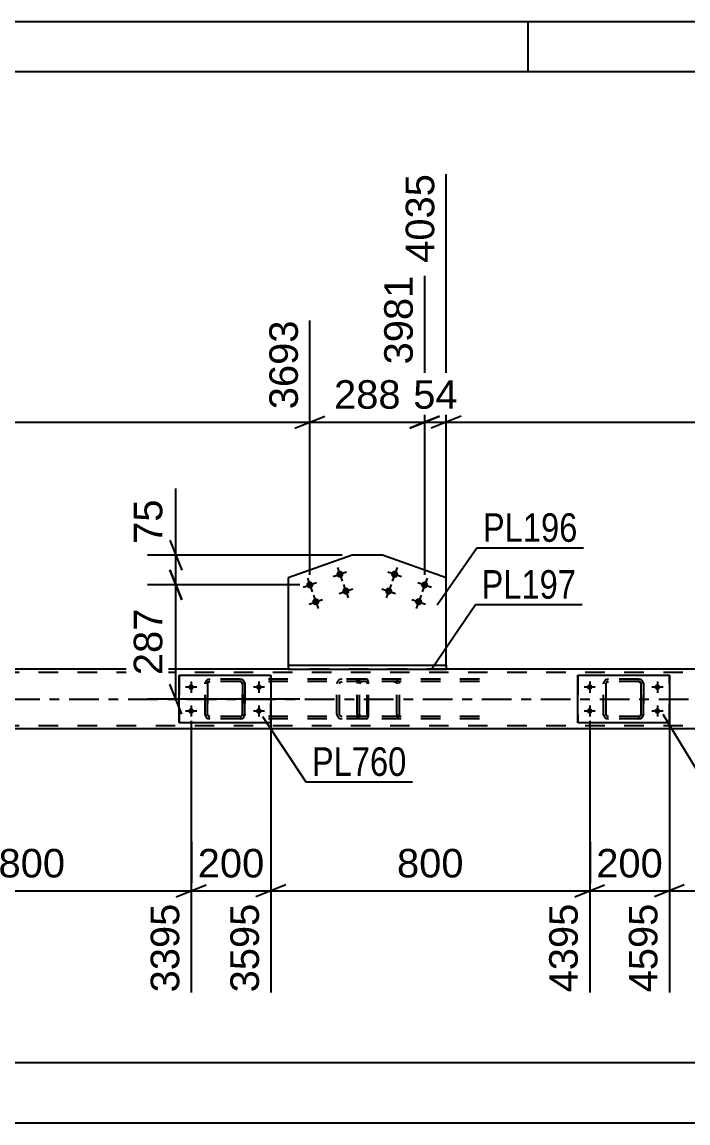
# Model space of a CAD drawing. Header units: millimetres. Extents: x -55 to 786, y -403 to 191.
# Drawn here: x 105.1 to 171.9, y 80.6 to 191.1 of the extents above; entities that cross this region are included whole.
import ezdxf

# ---------------------------------------------------------------- set-up
doc = ezdxf.new("R2010")
doc.units = ezdxf.units.MM
doc.linetypes.add('DXK_LINE_DOT2', pattern=[3.9198, 1.9599, -1.9599])
doc.linetypes.add('DXK_LINE_DOT3', pattern=[5.9187, 2.979, -0.9799, 0.9799, -0.9799])
doc.styles.add('Arial', font='ARIAL.TTF', dxfattribs={"height": 0.2})
doc.styles.add('Arial Narrow', font='ARIALN.TTF', dxfattribs={"height": 0.2})

# ---------------------------------------------------------------- blocks, each defined once
blk = doc.blocks.new('Unknown-203774531-1113')
at = {"color": 5, "linetype": 'Continuous'}
for p, q in [((785.92, 191.12), (-55.08, 191.12)), ((155.92, 186.12), (155.92, 191.12)), ((780.92, 186.12), (-50.08, 186.12))]:
    blk.add_line(p, q, dxfattribs=at)
blk = doc.blocks.new('Part-203774531-5352 - 5240')
at = {"color": 7, "linetype": 'DXK_LINE_DOT2'}
for p, q in [((163.77, 125.11), (163.95, 125.14)), ((163.96, 125.14), (163.77, 125.11)), ((163.77, 125.11), (163.77, 125.11)), ((167, 125.14), (163.95, 125.14)), ((166.99, 125.14), (167.18, 125.11)), ((167.18, 125.11), (167, 125.14)), ((163.47, 124.66), (163.51, 124.85)), ((163.47, 124.66), (163.48, 124.66)), ((163.47, 121.62), (163.47, 124.66)), ((163.51, 124.85), (163.48, 124.66)), ((163.48, 121.62), (163.48, 124.66)), ((163.73, 124.75), (163.71, 124.66)), ((163.72, 124.66), (163.71, 124.66)), ((163.71, 124.66), (163.71, 121.62)), ((163.72, 124.66), (163.73, 124.75)), ((163.72, 121.62), (163.72, 124.66)), ((163.73, 124.75), (163.79, 124.83)), ((163.78, 124.83), (163.73, 124.75)), ((163.86, 124.88), (163.78, 124.83)), ((163.79, 124.83), (163.86, 124.88)), ((163.86, 124.88), (163.96, 124.9)), ((163.95, 124.9), (163.86, 124.88)), ((167, 124.9), (163.95, 124.9)), ((167.08, 124.88), (166.99, 124.9)), ((167, 124.9), (167.09, 124.88)), ((167.08, 124.88), (167.09, 124.88)), ((167.16, 124.83), (167.08, 124.88)), ((167.09, 124.88), (167.17, 124.83)), ((167.21, 124.75), (167.16, 124.83)), ((167.17, 124.83), (167.22, 124.75)), ((167.23, 124.66), (167.21, 124.75)), ((167.22, 124.75), (167.24, 124.66)), ((167.24, 124.66), (167.23, 124.66)), ((167.23, 124.66), (167.23, 121.62)), ((167.24, 121.62), (167.24, 124.66)), ((167.43, 124.85), (167.47, 124.66)), ((167.48, 124.66), (167.44, 124.85)), ((167.48, 124.66), (167.47, 124.66)), ((167.47, 124.66), (167.47, 121.62)), ((167.48, 121.62), (167.48, 124.66)), ((163.48, 121.62), (163.47, 121.62)), ((163.51, 121.44), (163.47, 121.62)), ((163.48, 121.62), (163.51, 121.44)), ((163.71, 121.62), (163.72, 121.62)), ((163.71, 121.62), (163.73, 121.53)), ((163.73, 121.53), (163.72, 121.62)), ((167.21, 121.53), (167.23, 121.62)), ((167.24, 121.62), (167.22, 121.53)), ((167.23, 121.62), (167.24, 121.62)), ((167.47, 121.62), (167.43, 121.44)), ((167.44, 121.44), (167.48, 121.62)), ((167.47, 121.62), (167.48, 121.62)), ((163.79, 121.45), (163.73, 121.53)), ((163.73, 121.53), (163.78, 121.45)), ((163.77, 121.18), (163.77, 121.18)), ((163.95, 121.14), (163.77, 121.18)), ((163.77, 121.18), (163.96, 121.14)), ((163.78, 121.45), (163.86, 121.4)), ((163.86, 121.4), (163.79, 121.45)), ((163.96, 121.38), (163.86, 121.4)), ((163.86, 121.4), (163.95, 121.38)), ((167, 121.38), (163.95, 121.38)), ((167, 121.14), (163.95, 121.14)), ((166.99, 121.38), (167.08, 121.4)), ((167.18, 121.18), (166.99, 121.14)), ((167.09, 121.4), (167, 121.38)), ((167, 121.14), (167.18, 121.18)), ((167.08, 121.4), (167.16, 121.45)), ((167.08, 121.4), (167.09, 121.4)), ((167.17, 121.45), (167.09, 121.4)), ((167.16, 121.45), (167.21, 121.53)), ((167.22, 121.53), (167.17, 121.45))]:
    blk.add_line(p, q, dxfattribs=at)
at = {"color": 7, "linetype": 'DXK_LINE_DOT3'}
blk.add_line((165.48, 123.14), (165.47, 123.14), dxfattribs=at)
at = {"color": 7, "linetype": 'DXK_LINE_DOT2'}
for centre, start, end in [((163.95, 124.66), 112.5, 157.5), ((163.96, 124.66), 112.5, 157.5), ((166.99, 124.66), 22.5, 67.5), ((167, 124.66), 22.5, 67.5), ((163.95, 121.62), 202.5, 247.5), ((163.96, 121.62), 202.5, 247.5), ((166.99, 121.62), 292.5, 337.5), ((167, 121.62), 292.5, 337.5)]:
    blk.add_arc(centre, 0.48, start, end, dxfattribs=at)
blk = doc.blocks.new('Bolt-203774531-5334 - 5240')
at = {"linetype": 'Continuous'}
for points in [[(161.8, 124.34), (161.8, 124.4), (161.82, 124.46), (161.85, 124.51), (161.89, 124.55), (161.94, 124.59), (161.99, 124.61), (162.05, 124.62), (162.11, 124.62), (162.16, 124.61), (162.22, 124.59), (162.26, 124.55), (162.3, 124.51), (162.33, 124.46), (162.35, 124.4), (162.36, 124.34), (162.35, 124.28), (162.33, 124.23), (162.3, 124.18), (162.26, 124.13), (162.22, 124.1), (162.16, 124.08), (162.11, 124.06), (162.05, 124.06), (161.99, 124.08), (161.94, 124.1), (161.89, 124.13), (161.85, 124.18), (161.82, 124.23), (161.8, 124.28)], [(168.6, 124.34), (168.6, 124.4), (168.62, 124.46), (168.65, 124.51), (168.69, 124.55), (168.74, 124.59), (168.79, 124.61), (168.85, 124.62), (168.91, 124.62), (168.96, 124.61), (169.02, 124.59), (169.06, 124.55), (169.1, 124.51), (169.13, 124.46), (169.15, 124.4), (169.16, 124.34), (169.15, 124.28), (169.13, 124.23), (169.1, 124.18), (169.06, 124.13), (169.02, 124.1), (168.96, 124.08), (168.91, 124.06), (168.85, 124.06), (168.79, 124.08), (168.74, 124.1), (168.69, 124.13), (168.65, 124.18), (168.62, 124.23), (168.6, 124.28)], [(161.8, 121.94), (161.8, 122), (161.82, 122.06), (161.85, 122.11), (161.89, 122.15), (161.94, 122.19), (161.99, 122.21), (162.05, 122.22), (162.11, 122.22), (162.16, 122.21), (162.22, 122.19), (162.26, 122.15), (162.3, 122.11), (162.33, 122.06), (162.35, 122), (162.36, 121.94), (162.35, 121.88), (162.33, 121.83), (162.3, 121.78), (162.26, 121.73), (162.22, 121.7), (162.16, 121.68), (162.11, 121.66), (162.05, 121.66), (161.99, 121.68), (161.94, 121.7), (161.89, 121.73), (161.85, 121.78), (161.82, 121.83), (161.8, 121.88)], [(168.6, 121.94), (168.6, 122), (168.62, 122.06), (168.65, 122.11), (168.69, 122.15), (168.74, 122.19), (168.79, 122.21), (168.85, 122.22), (168.91, 122.22), (168.96, 122.21), (169.02, 122.19), (169.06, 122.15), (169.1, 122.11), (169.13, 122.06), (169.15, 122), (169.16, 121.94), (169.15, 121.88), (169.13, 121.83), (169.1, 121.78), (169.06, 121.73), (169.02, 121.7), (168.96, 121.68), (168.91, 121.66), (168.85, 121.66), (168.79, 121.68), (168.74, 121.7), (168.69, 121.73), (168.65, 121.78), (168.62, 121.83), (168.6, 121.88)]]:
    blk.add_hatch(color=1, dxfattribs=at).paths.add_polyline_path(points)
at = {"color": 1, "linetype": 'Continuous'}
for p, q in [((162.64, 124.34), (161.52, 124.34)), ((162.08, 124.9), (162.08, 123.78)), ((169.44, 124.34), (168.32, 124.34)), ((168.88, 124.9), (168.88, 123.78)), ((162.64, 121.94), (161.52, 121.94)), ((162.08, 122.5), (162.08, 121.38)), ((169.44, 121.94), (168.32, 121.94)), ((168.88, 122.5), (168.88, 121.38))]:
    blk.add_line(p, q, dxfattribs=at)
blk = doc.blocks.new('Part-203774531-5351 - 5240')
at = {"color": 2, "linetype": 'Continuous'}
for p, q in [((160.88, 120.74), (160.88, 125.54)), ((160.88, 125.54), (160.88, 125.54)), ((160.88, 125.54), (170.08, 125.54)), ((170.08, 125.54), (170.08, 120.74)), ((160.88, 120.74), (160.88, 120.74)), ((170.08, 120.74), (160.88, 120.74))]:
    blk.add_line(p, q, dxfattribs=at)
at = {"color": 7, "linetype": 'DXK_LINE_DOT2'}
for p, q in [((160.88, 125.54), (160.88, 120.74)), ((160.88, 125.54), (160.88, 125.54)), ((170.08, 120.74), (170.08, 125.54)), ((160.88, 120.74), (160.88, 120.74))]:
    blk.add_line(p, q, dxfattribs=at)
blk = doc.blocks.new('Part-203774531-5364 - 5240')
at = {"color": 2, "linetype": 'Continuous'}
for p, q in [((131.83, 126.14), (62.39, 126.14)), ((216.96, 126.14), (147.68, 126.14)), ((684.85, 120.14), (32.88, 120.14))]:
    blk.add_line(p, q, dxfattribs=at)
at = {"color": 7, "linetype": 'DXK_LINE_DOT2'}
for p, q in [((147.68, 126.14), (131.83, 126.14)), ((688.85, 125.82), (32.88, 125.82)), ((688.85, 120.46), (32.88, 120.46))]:
    blk.add_line(p, q, dxfattribs=at)
at = {"color": 7, "linetype": 'DXK_LINE_DOT3'}
blk.add_line((32.88, 123.14), (688.85, 123.14), dxfattribs=at)
blk = doc.blocks.new('Bolt-203774531-5405 - 5240')
at = {"linetype": 'Continuous'}
for points in [[(142.84, 135.55, -1), (142.16, 135.79, -1)], [(145.85, 134.48, -1), (145.18, 134.72, -1)], [(142.24, 133.86, -1), (141.56, 134.1, -1)], [(145.25, 132.79, -1), (144.57, 133.03, -1)]]:
    blk.add_hatch(color=1, dxfattribs=at).paths.add_polyline_path(points)
at = {"color": 1, "linetype": 'Continuous'}
for p, q in [((142.74, 136.35), (142.26, 134.99)), ((141.82, 135.91), (143.18, 135.43)), ((145.76, 135.28), (145.27, 133.92)), ((141.22, 134.22), (142.58, 133.74)), ((142.14, 134.65), (141.66, 133.3)), ((144.84, 134.84), (146.19, 134.36)), ((144.23, 133.15), (145.59, 132.67)), ((145.15, 133.58), (144.67, 132.23))]:
    blk.add_line(p, q, dxfattribs=at)
blk = doc.blocks.new('Bolt-203774531-5406 - 5240')
at = {"linetype": 'Continuous'}
for points in [[(121.8, 124.34), (121.8, 124.4), (121.82, 124.46), (121.85, 124.51), (121.89, 124.55), (121.94, 124.59), (121.99, 124.61), (122.05, 124.62), (122.11, 124.62), (122.16, 124.61), (122.22, 124.59), (122.26, 124.55), (122.3, 124.51), (122.33, 124.46), (122.35, 124.4), (122.36, 124.34), (122.35, 124.28), (122.33, 124.23), (122.3, 124.18), (122.26, 124.13), (122.22, 124.1), (122.16, 124.08), (122.11, 124.06), (122.05, 124.06), (121.99, 124.08), (121.94, 124.1), (121.89, 124.13), (121.85, 124.18), (121.82, 124.23), (121.8, 124.28)], [(128.6, 124.34), (128.6, 124.4), (128.62, 124.46), (128.65, 124.51), (128.69, 124.55), (128.74, 124.59), (128.79, 124.61), (128.85, 124.62), (128.91, 124.62), (128.96, 124.61), (129.02, 124.59), (129.06, 124.55), (129.1, 124.51), (129.13, 124.46), (129.15, 124.4), (129.16, 124.34), (129.15, 124.28), (129.13, 124.23), (129.1, 124.18), (129.06, 124.13), (129.02, 124.1), (128.96, 124.08), (128.91, 124.06), (128.85, 124.06), (128.79, 124.08), (128.74, 124.1), (128.69, 124.13), (128.65, 124.18), (128.62, 124.23), (128.6, 124.28)], [(121.8, 121.94), (121.8, 122), (121.82, 122.06), (121.85, 122.11), (121.89, 122.15), (121.94, 122.19), (121.99, 122.21), (122.05, 122.22), (122.11, 122.22), (122.16, 122.21), (122.22, 122.19), (122.26, 122.15), (122.3, 122.11), (122.33, 122.06), (122.35, 122), (122.36, 121.94), (122.35, 121.88), (122.33, 121.83), (122.3, 121.78), (122.26, 121.73), (122.22, 121.7), (122.16, 121.68), (122.11, 121.66), (122.05, 121.66), (121.99, 121.68), (121.94, 121.7), (121.89, 121.73), (121.85, 121.78), (121.82, 121.83), (121.8, 121.88)], [(128.6, 121.94), (128.6, 122), (128.62, 122.06), (128.65, 122.11), (128.69, 122.15), (128.74, 122.19), (128.79, 122.21), (128.85, 122.22), (128.91, 122.22), (128.96, 122.21), (129.02, 122.19), (129.06, 122.15), (129.1, 122.11), (129.13, 122.06), (129.15, 122), (129.16, 121.94), (129.15, 121.88), (129.13, 121.83), (129.1, 121.78), (129.06, 121.73), (129.02, 121.7), (128.96, 121.68), (128.91, 121.66), (128.85, 121.66), (128.79, 121.68), (128.74, 121.7), (128.69, 121.73), (128.65, 121.78), (128.62, 121.83), (128.6, 121.88)]]:
    blk.add_hatch(color=1, dxfattribs=at).paths.add_polyline_path(points)
at = {"color": 1, "linetype": 'Continuous'}
for p, q in [((122.64, 124.34), (121.52, 124.34)), ((122.08, 124.9), (122.08, 123.78)), ((129.44, 124.34), (128.32, 124.34)), ((128.88, 124.9), (128.88, 123.78)), ((122.64, 121.94), (121.52, 121.94)), ((122.08, 122.5), (122.08, 121.38)), ((129.44, 121.94), (128.32, 121.94)), ((128.88, 122.5), (128.88, 121.38))]:
    blk.add_line(p, q, dxfattribs=at)
blk = doc.blocks.new('Part-203774531-5413 - 5240')
at = {"color": 7, "linetype": 'DXK_LINE_DOT2'}
for p, q in [((139.24, 125.14), (139.04, 125.11)), ((151.01, 125.14), (139.24, 125.14)), ((142.67, 125.11), (142.47, 125.14)), ((138.77, 124.85), (138.73, 124.66)), ((138.73, 121.62), (138.73, 124.66)), ((138.98, 124.66), (139, 124.75)), ((138.98, 121.62), (138.98, 124.66)), ((139, 124.75), (139.06, 124.83)), ((139.06, 124.83), (139.14, 124.88)), ((139.14, 124.88), (139.24, 124.9)), ((151.01, 124.9), (139.24, 124.9)), ((142.47, 124.9), (142.57, 124.88)), ((142.57, 124.88), (142.65, 124.83)), ((142.65, 124.83), (142.71, 124.75)), ((142.71, 124.75), (142.73, 124.66)), ((142.73, 121.62), (142.73, 124.66)), ((142.98, 124.66), (142.95, 124.85)), ((142.98, 121.62), (142.98, 124.66)), ((138.73, 121.62), (138.77, 121.44)), ((139, 121.53), (138.98, 121.62)), ((142.73, 121.62), (142.71, 121.53)), ((142.95, 121.44), (142.98, 121.62)), ((139.06, 121.45), (139, 121.53)), ((139.04, 121.18), (139.24, 121.14)), ((139.14, 121.4), (139.06, 121.45)), ((139.24, 121.38), (139.14, 121.4)), ((151.01, 121.38), (139.24, 121.38)), ((151.01, 121.14), (139.24, 121.14)), ((142.57, 121.4), (142.47, 121.38)), ((142.47, 121.14), (142.67, 121.18)), ((142.65, 121.45), (142.57, 121.4)), ((142.71, 121.53), (142.65, 121.45))]:
    blk.add_line(p, q, dxfattribs=at)
for centre, start, end in [((139.22, 124.64), 110.7583, 155.68), ((142.49, 124.64), 24.32, 69.2417), ((139.22, 121.64), 204.32, 249.2417), ((142.49, 121.64), 290.7583, 335.68)]:
    blk.add_arc(centre, 0.496, start, end, dxfattribs=at)
blk = doc.blocks.new('Bolt-203774531-5445 - 5240')
at = {"linetype": 'Continuous'}
for points in [[(137.35, 135.79, -1), (136.67, 135.55, -1)], [(134.33, 134.72, -1), (133.65, 134.48, -1)], [(137.95, 134.1, -1), (137.27, 133.86, -1)], [(134.93, 133.03, -1), (134.25, 132.79, -1)]]:
    blk.add_hatch(color=1, dxfattribs=at).paths.add_polyline_path(points)
at = {"color": 1, "linetype": 'Continuous'}
for p, q in [((136.77, 136.35), (137.25, 134.99)), ((133.75, 135.28), (134.23, 133.92)), ((136.33, 135.43), (137.68, 135.91)), ((133.31, 134.36), (134.67, 134.84)), ((136.93, 133.74), (138.29, 134.22)), ((137.37, 134.65), (137.85, 133.3)), ((133.91, 132.67), (135.27, 133.15)), ((134.35, 133.58), (134.83, 132.23))]:
    blk.add_line(p, q, dxfattribs=at)
blk = doc.blocks.new('Part-203774531-5479 - 5240')
at = {"color": 2, "linetype": 'Continuous'}
for p, q in [((120.88, 120.74), (120.88, 125.54)), ((120.88, 125.54), (120.88, 125.54)), ((120.88, 125.54), (130.08, 125.54)), ((130.08, 125.54), (130.08, 120.74)), ((120.88, 120.74), (120.88, 120.74)), ((130.08, 120.74), (120.88, 120.74))]:
    blk.add_line(p, q, dxfattribs=at)
at = {"color": 7, "linetype": 'DXK_LINE_DOT2'}
for p, q in [((120.88, 125.54), (120.88, 120.74)), ((120.88, 125.54), (120.88, 125.54)), ((130.08, 120.74), (130.08, 125.54)), ((120.88, 120.74), (120.88, 120.74))]:
    blk.add_line(p, q, dxfattribs=at)
blk = doc.blocks.new('Part-203774531-5510 - 5240')
at = {"color": 2, "linetype": 'Continuous'}
for p, q in [((138.23, 137.59), (131.83, 135.32)), ((141.27, 137.59), (138.23, 137.59)), ((147.68, 135.32), (141.27, 137.59)), ((131.83, 135.32), (131.83, 126.54)), ((147.68, 126.54), (147.68, 135.32))]:
    blk.add_line(p, q, dxfattribs=at)
at = {"color": 7, "linetype": 'DXK_LINE_DOT2'}
blk.add_line((131.83, 126.54), (147.68, 126.54), dxfattribs=at)
blk = doc.blocks.new('Part-203774531-5515 - 5240')
at = {"color": 2, "linetype": 'Continuous'}
for p, q in [((131.83, 126.54), (131.83, 126.14)), ((131.83, 126.54), (147.68, 126.54)), ((131.83, 126.14), (147.68, 126.14)), ((147.68, 126.54), (147.68, 126.14))]:
    blk.add_line(p, q, dxfattribs=at)
blk = doc.blocks.new('Part-203774531-5516 - 5240')
at = {"color": 7, "linetype": 'DXK_LINE_DOT2'}
for p, q in [((139.63, 125.14), (129.78, 125.14)), ((137.22, 125.14), (137.03, 125.11)), ((138.73, 124.9), (138.73, 125.14)), ((139.73, 125.11), (139.63, 125.14)), ((139.82, 125), (139.73, 125.11)), ((139.87, 124.85), (139.82, 125)), ((139.63, 124.9), (129.78, 124.9)), ((136.75, 124.85), (136.71, 124.66)), ((136.71, 121.62), (136.71, 124.66)), ((136.97, 124.66), (136.99, 124.75)), ((136.97, 121.62), (136.97, 124.66)), ((136.99, 124.75), (137.04, 124.83)), ((137.04, 124.83), (137.12, 124.88)), ((137.12, 124.88), (137.22, 124.9)), ((139.63, 124.9), (139.68, 124.88)), ((139.68, 124.88), (139.72, 124.83)), ((139.72, 124.83), (139.75, 124.75)), ((139.75, 124.75), (139.76, 124.66)), ((139.76, 121.62), (139.76, 124.66)), ((139.89, 124.66), (139.87, 124.85)), ((139.89, 121.62), (139.89, 124.66)), ((136.71, 121.62), (136.75, 121.44)), ((136.99, 121.53), (136.97, 121.62)), ((139.76, 121.62), (139.75, 121.53)), ((139.87, 121.44), (139.89, 121.62)), ((139.63, 121.38), (129.78, 121.38)), ((139.63, 121.14), (129.78, 121.14)), ((137.04, 121.45), (136.99, 121.53)), ((137.03, 121.18), (137.22, 121.14)), ((137.12, 121.4), (137.04, 121.45)), ((137.22, 121.38), (137.12, 121.4)), ((138.73, 121.14), (138.73, 121.38)), ((139.68, 121.4), (139.63, 121.38)), ((139.63, 121.14), (139.73, 121.18)), ((139.72, 121.45), (139.68, 121.4)), ((139.75, 121.53), (139.72, 121.45)), ((139.73, 121.18), (139.82, 121.28)), ((139.82, 121.28), (139.87, 121.44))]:
    blk.add_line(p, q, dxfattribs=at)
for centre, start, end in [((137.2, 124.65), 111.1513, 156.1049), ((137.2, 121.64), 203.8951, 248.8487)]:
    blk.add_arc(centre, 0.492, start, end, dxfattribs=at)
blk = doc.blocks.new('Part-203774531-5538 - 5240')
at = {"color": 7, "linetype": 'DXK_LINE_DOT2'}
for p, q in [((123.77, 125.11), (123.95, 125.14)), ((123.96, 125.14), (123.77, 125.11)), ((123.77, 125.11), (123.77, 125.11)), ((127, 125.14), (123.95, 125.14)), ((126.99, 125.14), (127.18, 125.11)), ((127.18, 125.11), (127, 125.14)), ((123.47, 124.66), (123.51, 124.85)), ((123.47, 124.66), (123.48, 124.66)), ((123.47, 121.62), (123.47, 124.66)), ((123.51, 124.85), (123.48, 124.66)), ((123.48, 121.62), (123.48, 124.66)), ((123.73, 124.75), (123.71, 124.66)), ((123.72, 124.66), (123.71, 124.66)), ((123.71, 124.66), (123.71, 121.62)), ((123.72, 124.66), (123.73, 124.75)), ((123.72, 121.62), (123.72, 124.66)), ((123.73, 124.75), (123.79, 124.83)), ((123.78, 124.83), (123.73, 124.75)), ((123.86, 124.88), (123.78, 124.83)), ((123.79, 124.83), (123.86, 124.88)), ((123.86, 124.88), (123.96, 124.9)), ((123.95, 124.9), (123.86, 124.88)), ((127, 124.9), (123.95, 124.9)), ((127.08, 124.88), (126.99, 124.9)), ((127, 124.9), (127.09, 124.88)), ((127.08, 124.88), (127.09, 124.88)), ((127.16, 124.83), (127.08, 124.88)), ((127.09, 124.88), (127.17, 124.83)), ((127.21, 124.75), (127.16, 124.83)), ((127.17, 124.83), (127.22, 124.75)), ((127.23, 124.66), (127.21, 124.75)), ((127.22, 124.75), (127.24, 124.66)), ((127.24, 124.66), (127.23, 124.66)), ((127.23, 124.66), (127.23, 121.62)), ((127.24, 121.62), (127.24, 124.66)), ((127.44, 124.85), (127.47, 124.66)), ((127.48, 124.66), (127.44, 124.85)), ((127.48, 124.66), (127.47, 124.66)), ((127.47, 124.66), (127.47, 121.62)), ((127.48, 121.62), (127.48, 124.66)), ((123.48, 121.62), (123.47, 121.62)), ((123.51, 121.44), (123.47, 121.62)), ((123.48, 121.62), (123.51, 121.44)), ((123.71, 121.62), (123.72, 121.62)), ((123.71, 121.62), (123.73, 121.53)), ((123.73, 121.53), (123.72, 121.62)), ((127.21, 121.53), (127.23, 121.62)), ((127.24, 121.62), (127.22, 121.53)), ((127.23, 121.62), (127.24, 121.62)), ((127.47, 121.62), (127.44, 121.44)), ((127.44, 121.44), (127.48, 121.62)), ((127.47, 121.62), (127.48, 121.62)), ((123.79, 121.45), (123.73, 121.53)), ((123.73, 121.53), (123.78, 121.45)), ((123.77, 121.18), (123.77, 121.18)), ((123.95, 121.14), (123.77, 121.18)), ((123.77, 121.18), (123.96, 121.14)), ((123.78, 121.45), (123.86, 121.4)), ((123.86, 121.4), (123.79, 121.45)), ((123.96, 121.38), (123.86, 121.4)), ((123.86, 121.4), (123.95, 121.38)), ((127, 121.38), (123.95, 121.38)), ((127, 121.14), (123.95, 121.14)), ((126.99, 121.38), (127.08, 121.4)), ((127.18, 121.18), (126.99, 121.14)), ((127.09, 121.4), (127, 121.38)), ((127, 121.14), (127.18, 121.18)), ((127.08, 121.4), (127.16, 121.45)), ((127.08, 121.4), (127.09, 121.4)), ((127.17, 121.45), (127.09, 121.4)), ((127.16, 121.45), (127.21, 121.53)), ((127.22, 121.53), (127.17, 121.45))]:
    blk.add_line(p, q, dxfattribs=at)
at = {"color": 7, "linetype": 'DXK_LINE_DOT3'}
blk.add_line((125.48, 123.14), (125.47, 123.14), dxfattribs=at)
at = {"color": 7, "linetype": 'DXK_LINE_DOT2'}
for centre, start, end in [((123.95, 124.66), 112.5, 157.5), ((123.96, 124.66), 112.5, 157.5), ((126.99, 124.66), 22.5, 67.5), ((127, 124.66), 22.5, 67.5), ((123.95, 121.62), 202.5, 247.5), ((123.96, 121.62), 202.5, 247.5), ((126.99, 121.62), 292.5, 337.5), ((127, 121.62), 292.5, 337.5)]:
    blk.add_arc(centre, 0.48, start, end, dxfattribs=at)
blk = doc.blocks.new('StraightDimension-203774531-31943 - 5240')
at = {"color": 7, "linetype": 'Continuous'}
for p, q in [((162.08, 120.94), (162.08, 93.69)), ((170.08, 120.94), (170.08, 93.69)), ((160.58, 103.28), (163.58, 104.48)), ((171.58, 104.48), (168.58, 103.28)), ((162.08, 103.88), (170.08, 103.88))]:
    blk.add_line(p, q, dxfattribs=at)
at = {"color": 0}
blk.add_wipeout([(170.01, 104.63), (170.01, 108.83), (162.14, 108.83), (162.14, 104.63)], dxfattribs=at)
at = {"color": 0, "linetype": 'Continuous'}
blk.add_wipeout([(169.48, 103.18), (165.28, 103.18), (165.28, 93.09), (169.48, 93.09)], dxfattribs=at)
at = {"color": 3, "style": 'Arial'}
blk.add_text('200', height=2.865, dxfattribs=at).set_placement((162.74, 105.23))
at = {"color": 3, "linetype": 'Continuous', "style": 'Arial'}
blk.add_text('4595', height=2.865, rotation=90.0002, dxfattribs=at).set_placement((168.88, 93.69))
blk = doc.blocks.new('StraightDimension-203774531-31945 - 5240')
at = {"color": 7, "linetype": 'Continuous'}
for p, q in [((122.08, 120.94), (122.08, 93.69)), ((130.08, 120.94), (130.08, 93.69)), ((120.58, 103.28), (123.58, 104.48)), ((131.58, 104.48), (128.58, 103.28)), ((122.08, 103.88), (130.08, 103.88))]:
    blk.add_line(p, q, dxfattribs=at)
at = {"color": 0}
blk.add_wipeout([(130.01, 104.63), (130.01, 108.83), (122.14, 108.83), (122.14, 104.63)], dxfattribs=at)
at = {"color": 0, "linetype": 'Continuous'}
blk.add_wipeout([(129.48, 103.18), (125.28, 103.18), (125.28, 93.09), (129.48, 93.09)], dxfattribs=at)
at = {"color": 3, "style": 'Arial'}
blk.add_text('200', height=2.865, dxfattribs=at).set_placement((122.74, 105.23))
at = {"color": 3, "linetype": 'Continuous', "style": 'Arial'}
blk.add_text('3595', height=2.865, rotation=90.0002, dxfattribs=at).set_placement((128.88, 93.69))
blk = doc.blocks.new('StraightDimension-203774531-6289 - 5240')
at = {"color": 7, "linetype": 'Continuous'}
blk.add_line((0.16, 80.58), (689.65, 80.58), dxfattribs=at)
blk = doc.blocks.new('StraightDimension-203774531-27901 - 5240')
at = {"color": 7, "linetype": 'Continuous'}
for p, q in [((145.52, 135.6), (145.52, 165.64)), ((133.99, 135.6), (133.99, 161.14)), ((132.49, 150.34), (135.49, 151.54)), ((147.02, 151.54), (144.02, 150.34)), ((133.99, 150.94), (145.52, 150.94))]:
    blk.add_line(p, q, dxfattribs=at)
at = {"color": 0}
blk.add_wipeout([(143.69, 151.69), (143.69, 155.89), (135.82, 155.89), (135.82, 151.69)], dxfattribs=at)
at = {"color": 3, "style": 'Arial'}
blk.add_text('288', height=2.865, dxfattribs=at).set_placement((136.42, 152.29))
at = {"color": 0, "linetype": 'Continuous'}
blk.add_wipeout([(144.92, 166.24), (140.72, 166.24), (140.72, 156.14), (144.92, 156.14)], dxfattribs=at)
at = {"color": 3, "linetype": 'Continuous', "style": 'Arial'}
blk.add_text('3981', height=2.865, rotation=90.0002, dxfattribs=at).set_placement((144.32, 156.74))
blk = doc.blocks.new('StraightDimension-203774531-27899 - 5240')
at = {"color": 7, "linetype": 'Continuous'}
for p, q in [((147.68, 128.71), (147.68, 175.84)), ((219.12, 135.6), (219.12, 161.14)), ((149.18, 151.54), (146.18, 150.34)), ((217.62, 150.34), (220.62, 151.54)), ((147.68, 150.94), (219.12, 150.94))]:
    blk.add_line(p, q, dxfattribs=at)
at = {"color": 0}
blk.add_wipeout([(188.45, 151.69), (188.45, 155.89), (178.35, 155.89), (178.35, 151.69)], dxfattribs=at)
at = {"color": 3, "style": 'Arial'}
blk.add_text('1786', height=2.865, dxfattribs=at).set_placement((178.95, 152.29))
at = {"color": 0, "linetype": 'Continuous'}
blk.add_wipeout([(218.52, 161.74), (214.32, 161.74), (214.32, 151.64), (218.52, 151.64)], dxfattribs=at)
at = {"color": 3, "linetype": 'Continuous', "style": 'Arial'}
blk.add_text('5822', height=2.865, rotation=90.0002, dxfattribs=at).set_placement((217.92, 152.24))
blk = doc.blocks.new('StraightDimension-203774531-27902 - 5240')
at = {"color": 7, "linetype": 'Continuous'}
for p, q in [((62.39, 128.44), (62.39, 175.84)), ((133.99, 135.6), (133.99, 161.14)), ((63.89, 151.54), (60.89, 150.34)), ((132.49, 150.34), (135.49, 151.54)), ((62.39, 150.94), (133.99, 150.94))]:
    blk.add_line(p, q, dxfattribs=at)
at = {"color": 0}
blk.add_wipeout([(103.24, 151.69), (103.24, 155.89), (93.14, 155.89), (93.14, 151.69)], dxfattribs=at)
at = {"color": 3, "style": 'Arial'}
blk.add_text('1790', height=2.865, dxfattribs=at).set_placement((93.74, 152.29))
at = {"color": 0, "linetype": 'Continuous'}
blk.add_wipeout([(133.39, 161.74), (129.19, 161.74), (129.19, 151.64), (133.39, 151.64)], dxfattribs=at)
at = {"color": 3, "linetype": 'Continuous', "style": 'Arial'}
blk.add_text('3693', height=2.865, rotation=90.0002, dxfattribs=at).set_placement((132.79, 152.24))
blk = doc.blocks.new('StraightDimension-203774531-31944 - 5240')
at = {"color": 7, "linetype": 'Continuous'}
for p, q in [((130.08, 120.94), (130.08, 93.69)), ((162.08, 120.94), (162.08, 93.69)), ((131.58, 104.48), (128.58, 103.28)), ((160.58, 103.28), (163.58, 104.48)), ((130.08, 103.88), (162.08, 103.88))]:
    blk.add_line(p, q, dxfattribs=at)
at = {"color": 0}
blk.add_wipeout([(150.01, 104.63), (150.01, 108.83), (142.14, 108.83), (142.14, 104.63)], dxfattribs=at)
at = {"color": 3, "style": 'Arial'}
blk.add_text('800', height=2.865, dxfattribs=at).set_placement((142.74, 105.23))
at = {"color": 0, "linetype": 'Continuous'}
blk.add_wipeout([(161.48, 103.18), (157.28, 103.18), (157.28, 93.09), (161.48, 93.09)], dxfattribs=at)
at = {"color": 3, "linetype": 'Continuous', "style": 'Arial'}
blk.add_text('4395', height=2.865, rotation=90.0002, dxfattribs=at).set_placement((160.88, 93.69))
blk = doc.blocks.new('StraightDimension-203774531-28128 - 5240')
at = {"color": 7, "linetype": 'Continuous'}
for p, q in [((120.53, 137.59), (120.53, 144.29)), ((120.53, 137.59), (120.53, 144.29)), ((119.93, 139.09), (121.13, 136.09)), ((137.23, 137.59), (117.68, 137.59)), ((120.53, 134.6), (120.53, 137.59)), ((121.13, 133.1), (119.93, 136.1)), ((132.99, 134.6), (117.68, 134.6))]:
    blk.add_line(p, q, dxfattribs=at)
at = {"color": 0}
blk.add_wipeout([(119.78, 143.77), (115.58, 143.77), (115.58, 138.12), (119.78, 138.12)], dxfattribs=at)
at = {"color": 3, "style": 'Arial'}
blk.add_text('75', height=2.865, rotation=90.0002, dxfattribs=at).set_placement((119.18, 138.72))
blk = doc.blocks.new('StraightDimension-203774531-31942 - 5240')
at = {"color": 7, "linetype": 'Continuous'}
for p, q in [((170.08, 120.94), (170.08, 93.69)), ((202.08, 120.94), (202.08, 93.69)), ((171.58, 104.48), (168.58, 103.28)), ((200.58, 103.28), (203.58, 104.48)), ((170.08, 103.88), (202.08, 103.88))]:
    blk.add_line(p, q, dxfattribs=at)
at = {"color": 0}
blk.add_wipeout([(190.01, 104.63), (190.01, 108.83), (182.14, 108.83), (182.14, 104.63)], dxfattribs=at)
at = {"color": 3, "style": 'Arial'}
blk.add_text('800', height=2.865, dxfattribs=at).set_placement((182.74, 105.23))
at = {"color": 0, "linetype": 'Continuous'}
blk.add_wipeout([(201.48, 103.18), (197.28, 103.18), (197.28, 93.09), (201.48, 93.09)], dxfattribs=at)
at = {"color": 3, "linetype": 'Continuous', "style": 'Arial'}
blk.add_text('5395', height=2.865, rotation=90.0002, dxfattribs=at).set_placement((200.88, 93.69))
blk = doc.blocks.new('StraightDimension-203774531-5749 - 5240')
at = {"color": 7, "linetype": 'Continuous'}
blk.add_line((0.96, 86.64), (688.85, 86.64), dxfattribs=at)
blk = doc.blocks.new('StraightDimension-203774531-27900 - 5240')
at = {"color": 7, "linetype": 'Continuous'}
for p, q in [((147.68, 128.71), (147.68, 175.84)), ((145.52, 135.6), (145.52, 165.64)), ((144.02, 150.34), (147.02, 151.54)), ((149.18, 151.54), (146.18, 150.34)), ((145.52, 150.94), (147.68, 150.94))]:
    blk.add_line(p, q, dxfattribs=at)
at = {"color": 0, "linetype": 'Continuous'}
blk.add_wipeout([(147.08, 176.44), (142.88, 176.44), (142.88, 166.34), (147.08, 166.34)], dxfattribs=at)
at = {"color": 3, "linetype": 'Continuous', "style": 'Arial'}
blk.add_text('4035', height=2.865, rotation=90.0002, dxfattribs=at).set_placement((146.48, 166.94))
at = {"color": 0}
blk.add_wipeout([(149.42, 151.69), (149.42, 155.89), (143.77, 155.89), (143.77, 151.69)], dxfattribs=at)
at = {"color": 3, "style": 'Arial'}
blk.add_text('54', height=2.865, dxfattribs=at).set_placement((144.37, 152.29))
blk = doc.blocks.new('StraightDimension-203774531-28129 - 5240')
at = {"color": 7, "linetype": 'Continuous'}
for p, q in [((119.93, 136.1), (121.13, 133.1)), ((132.99, 134.6), (117.68, 134.6)), ((120.53, 123.14), (120.53, 134.6)), ((121.13, 121.64), (119.93, 124.64)), ((132.99, 123.14), (117.68, 123.14))]:
    blk.add_line(p, q, dxfattribs=at)
at = {"color": 0}
blk.add_wipeout([(119.78, 132.81), (115.58, 132.81), (115.58, 124.94), (119.78, 124.94)], dxfattribs=at)
at = {"color": 3, "style": 'Arial'}
blk.add_text('287', height=2.865, rotation=90.0002, dxfattribs=at).set_placement((119.18, 125.54))
blk = doc.blocks.new('StraightDimension-203774531-31946 - 5240')
at = {"color": 7, "linetype": 'Continuous'}
for p, q in [((90.08, 120.94), (90.08, 93.69)), ((122.08, 120.94), (122.08, 93.69)), ((91.58, 104.48), (88.58, 103.28)), ((120.58, 103.28), (123.58, 104.48)), ((90.08, 103.88), (122.08, 103.88))]:
    blk.add_line(p, q, dxfattribs=at)
at = {"color": 0}
blk.add_wipeout([(110.01, 104.63), (110.01, 108.83), (102.14, 108.83), (102.14, 104.63)], dxfattribs=at)
at = {"color": 3, "style": 'Arial'}
blk.add_text('800', height=2.865, dxfattribs=at).set_placement((102.74, 105.23))
at = {"color": 0, "linetype": 'Continuous'}
blk.add_wipeout([(121.48, 103.18), (117.28, 103.18), (117.28, 93.09), (121.48, 93.09)], dxfattribs=at)
at = {"color": 3, "linetype": 'Continuous', "style": 'Arial'}
blk.add_text('3395', height=2.865, rotation=90.0002, dxfattribs=at).set_placement((120.88, 93.69))
blk = doc.blocks.new('Mark-203774531-5347 - 5240')
at = {"color": 30, "linetype": 'Continuous'}
for p, q in [((169.42, 121.61), (173.42, 115.06)), ((173.42, 115.06), (184.12, 115.06))]:
    blk.add_line(p, q, dxfattribs=at)
at = {"color": 0}
blk.add_wipeout([(183.52, 115.66), (183.52, 118.66), (174.02, 118.66), (174.02, 115.66)], dxfattribs=at)
blk.add_wipeout([(183.52, 115.66), (183.52, 118.66), (174.02, 118.66), (174.02, 115.66)], dxfattribs=at)
at = {"color": 3, "style": 'Arial Narrow'}
blk.add_text('PL760', height=2.863, dxfattribs=at).set_placement((174.02, 115.66))
blk = doc.blocks.new('Mark-203774531-5506 - 5240')
at = {"color": 30, "linetype": 'Continuous'}
for p, q in [((146.78, 132.59), (150.76, 138.33)), ((150.76, 138.33), (161.46, 138.33))]:
    blk.add_line(p, q, dxfattribs=at)
at = {"color": 0}
blk.add_wipeout([(160.86, 138.93), (160.86, 141.93), (151.36, 141.93), (151.36, 138.93)], dxfattribs=at)
blk.add_wipeout([(160.86, 138.93), (160.86, 141.93), (151.36, 141.93), (151.36, 138.93)], dxfattribs=at)
at = {"color": 3, "style": 'Arial Narrow'}
blk.add_text('PL196', height=2.863, dxfattribs=at).set_placement((151.36, 138.93))
blk = doc.blocks.new('Mark-203774531-5511 - 5240')
at = {"color": 30, "linetype": 'Continuous'}
for p, q in [((146.27, 126.23), (150.62, 132.62)), ((150.62, 132.62), (161.32, 132.62))]:
    blk.add_line(p, q, dxfattribs=at)
at = {"color": 0}
blk.add_wipeout([(160.72, 133.22), (160.72, 136.22), (151.22, 136.22), (151.22, 133.22)], dxfattribs=at)
blk.add_wipeout([(160.72, 133.22), (160.72, 136.22), (151.22, 136.22), (151.22, 133.22)], dxfattribs=at)
at = {"color": 3, "style": 'Arial Narrow'}
blk.add_text('PL197', height=2.863, dxfattribs=at).set_placement((151.22, 133.22))
blk = doc.blocks.new('Mark-203774531-27738 - 5240')
at = {"color": 30, "linetype": 'Continuous'}
for p, q in [((129.24, 121.38), (133.59, 114.83)), ((133.59, 114.83), (144.29, 114.83))]:
    blk.add_line(p, q, dxfattribs=at)
at = {"color": 0}
blk.add_wipeout([(143.69, 115.43), (143.69, 118.43), (134.19, 118.43), (134.19, 115.43)], dxfattribs=at)
blk.add_wipeout([(143.69, 115.43), (143.69, 118.43), (134.19, 118.43), (134.19, 115.43)], dxfattribs=at)
at = {"color": 3, "style": 'Arial Narrow'}
blk.add_text('PL760', height=2.863, dxfattribs=at).set_placement((134.19, 115.43))

msp = doc.modelspace()

# ---------------------------------------------------------------- block references
for name in ['Unknown-203774531-1113', 'Part-203774531-5510 - 5240', 'Bolt-203774531-5445 - 5240', 'Bolt-203774531-5405 - 5240', 'Part-203774531-5364 - 5240', 'Part-203774531-5515 - 5240', 'Part-203774531-5479 - 5240', 'Part-203774531-5538 - 5240', 'Part-203774531-5516 - 5240', 'Part-203774531-5413 - 5240', 'Part-203774531-5351 - 5240', 'Part-203774531-5352 - 5240', 'Bolt-203774531-5406 - 5240', 'Bolt-203774531-5334 - 5240']:
    msp.add_blockref(name, (0, 0))

# ---------------------------------------------------------------- next in the draw order: block references
for name in ['StraightDimension-203774531-27901 - 5240', 'StraightDimension-203774531-31945 - 5240', 'StraightDimension-203774531-31943 - 5240']:
    msp.add_blockref(name, (0, 0))

# ---------------------------------------------------------------- next in the draw order: block references
for name in ['StraightDimension-203774531-27902 - 5240', 'StraightDimension-203774531-27899 - 5240', 'StraightDimension-203774531-6289 - 5240']:
    msp.add_blockref(name, (0, 0))

# ---------------------------------------------------------------- next in the draw order: block references
for name in ['StraightDimension-203774531-27900 - 5240', 'StraightDimension-203774531-28128 - 5240', 'StraightDimension-203774531-31944 - 5240', 'StraightDimension-203774531-31942 - 5240']:
    msp.add_blockref(name, (0, 0))

# ---------------------------------------------------------------- next in the draw order: block references
for name in ['Mark-203774531-5506 - 5240', 'StraightDimension-203774531-28129 - 5240', 'StraightDimension-203774531-5749 - 5240']:
    msp.add_blockref(name, (0, 0))

# ---------------------------------------------------------------- next in the draw order: block references
for name in ['Mark-203774531-5511 - 5240', 'Mark-203774531-5347 - 5240', 'StraightDimension-203774531-31946 - 5240', 'Mark-203774531-27738 - 5240']:
    msp.add_blockref(name, (0, 0))

doc.saveas('drawing.dxf')
